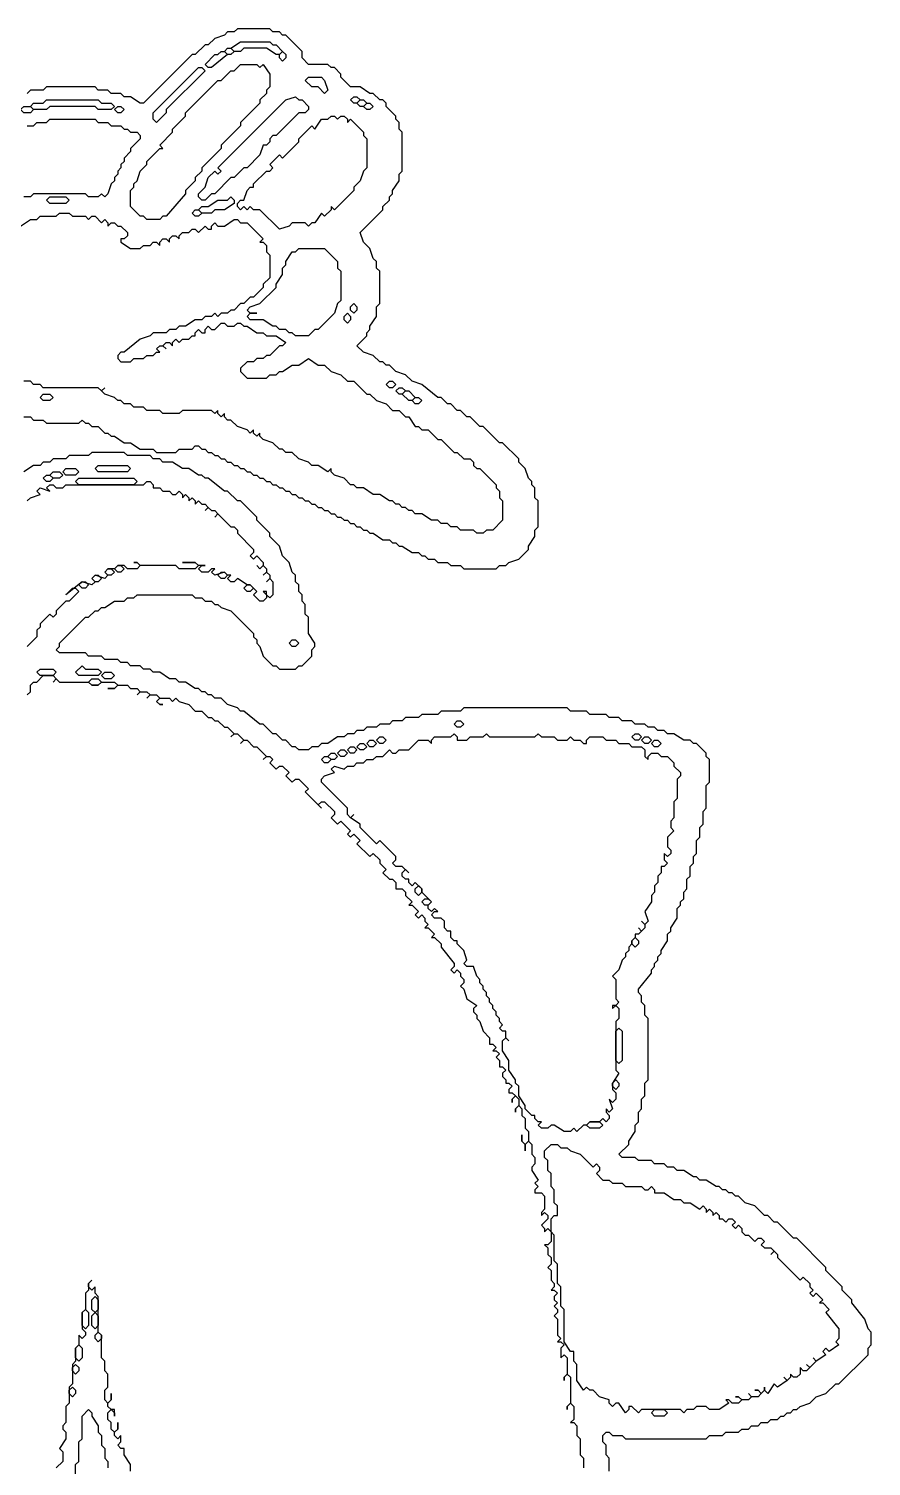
# Model space of a CAD drawing. Header units: millimetres. Extents: x 2 to 58.7, y 4.2 to 84.
# Drawn here: x 37 to 52.78, y 55.55 to 82.48 of the extents above; entities that cross this region are included whole.
import ezdxf

# ---------------------------------------------------------------- set-up
doc = ezdxf.new("R2010")
doc.units = ezdxf.units.MM
doc.layers.add('RAISED_METAL', color=7, linetype='Continuous')

msp = doc.modelspace()

# ---------------------------------------------------------------- linework, layer by layer
at = {"layer": 'RAISED_METAL'}
for points in [[(36.905, 75.212), (37.026, 75.212), (37.087, 75.152), (37.268, 75.152), (37.329, 75.091), (37.935, 75.091), (37.996, 75.152), (38.056, 75.091), (38.117, 75.091), (38.177, 75.03), (38.299, 75.03), (38.42, 74.909), (38.48, 74.909), (38.541, 74.848), (38.601, 74.848), (38.783, 74.727), (38.904, 74.727), (39.086, 74.606), (39.329, 74.606), (39.389, 74.545), (39.753, 74.545), (39.813, 74.606), (40.056, 74.606), (40.116, 74.667), (40.177, 74.667), (40.238, 74.606), (40.298, 74.606), (40.359, 74.545), (40.419, 74.545), (40.48, 74.485), (40.541, 74.485), (40.601, 74.424), (40.662, 74.424), (40.722, 74.364), (40.783, 74.364), (40.844, 74.303), (40.904, 74.303), (40.965, 74.242), (41.025, 74.242), (41.086, 74.182), (41.147, 74.182), (41.207, 74.121), (41.268, 74.121), (41.328, 74.061), (41.389, 74.061), (41.45, 74), (41.51, 74), (41.571, 73.939), (41.631, 73.939), (41.692, 73.879), (41.753, 73.879), (41.813, 73.818), (41.874, 73.818), (41.934, 73.758), (41.995, 73.758), (42.056, 73.697), (42.116, 73.697), (42.177, 73.636), (42.237, 73.636), (42.298, 73.576), (42.359, 73.576), (42.419, 73.515), (42.48, 73.515), (42.54, 73.455), (42.601, 73.455), (42.662, 73.394), (42.722, 73.394), (42.783, 73.333), (42.843, 73.333), (42.904, 73.273), (42.965, 73.273), (43.025, 73.212), (43.086, 73.212), (43.146, 73.152), (43.207, 73.152), (43.268, 73.091), (43.328, 73.091), (43.389, 73.03), (43.449, 73.03), (43.631, 72.909), (43.752, 72.909), (43.813, 72.848), (43.874, 72.848), (43.934, 72.788), (43.995, 72.788), (44.177, 72.667), (44.298, 72.667), (44.358, 72.606), (44.419, 72.606), (44.48, 72.545), (44.601, 72.545), (44.661, 72.485), (44.843, 72.485), (44.904, 72.424), (45.086, 72.424), (45.146, 72.364), (45.752, 72.364), (45.813, 72.424), (45.934, 72.424), (45.994, 72.485), (46.176, 72.545), (46.358, 72.727), (46.358, 72.788), (46.479, 72.97), (46.479, 73.091), (46.54, 73.152), (46.54, 73.636), (46.479, 73.697), (46.479, 73.879), (46.419, 73.939), (46.419, 74), (46.358, 74.061), (46.297, 74.242), (46.176, 74.364), (46.176, 74.424), (45.873, 74.727), (45.813, 74.727), (45.51, 75.03), (45.449, 75.03), (45.267, 75.212), (45.207, 75.212), (45.086, 75.333), (45.025, 75.333), (44.904, 75.455), (44.843, 75.455), (44.722, 75.576), (44.661, 75.576), (44.358, 75.818), (44.177, 75.879), (44.055, 76), (43.874, 76.061), (43.752, 76.182), (43.692, 76.182), (43.631, 76.242), (43.571, 76.242), (43.449, 76.364), (43.268, 76.424), (43.146, 76.545), (43.328, 76.727), (43.328, 76.788), (43.389, 76.848), (43.389, 76.909), (43.51, 77.091), (43.51, 77.273), (43.571, 77.333), (43.571, 77.939), (43.51, 78), (43.51, 78.121), (43.449, 78.182), (43.389, 78.364), (43.268, 78.485), (43.207, 78.667), (43.631, 79.091), (43.631, 79.152), (43.752, 79.273), (43.752, 79.333), (43.813, 79.394), (43.813, 79.455), (43.934, 79.636), (43.934, 79.758), (43.995, 79.818), (43.995, 80.545), (43.934, 80.606), (43.934, 80.727), (43.874, 80.788), (43.874, 80.848), (43.692, 81.03), (43.692, 81.091), (43.631, 81.152), (43.571, 81.152), (43.449, 81.273), (43.389, 81.273), (43.207, 81.394), (43.025, 81.394), (42.843, 81.576), (42.843, 81.636), (42.722, 81.758), (42.662, 81.758), (42.601, 81.818), (42.237, 81.818), (42.116, 81.939), (42.116, 82.061), (41.813, 82.364), (41.753, 82.364), (41.692, 82.424), (41.571, 82.424), (41.51, 82.485), (40.904, 82.485), (40.844, 82.424), (40.722, 82.424), (40.662, 82.364), (40.48, 82.303), (40.359, 82.182), (40.298, 82.182), (40.116, 82), (40.056, 82), (39.147, 81.091), (39.086, 81.091), (38.904, 81.212), (38.783, 81.212), (38.723, 81.273), (38.541, 81.273), (38.48, 81.333), (38.299, 81.333), (38.238, 81.394), (37.329, 81.394), (37.268, 81.333), (37.026, 81.333), (36.965, 81.273)], [(36.965, 80.667), (37.087, 80.667), (37.147, 80.727), (37.329, 80.727), (37.39, 80.788), (38.238, 80.788), (38.299, 80.727), (38.48, 80.727), (38.541, 80.667), (38.723, 80.667), (38.783, 80.606), (38.844, 80.606), (38.904, 80.545), (39.026, 80.545), (39.086, 80.485), (39.086, 80.424), (38.904, 80.242), (38.904, 80.182), (38.783, 80.061), (38.783, 80), (38.723, 79.939), (38.723, 79.879), (38.662, 79.818), (38.662, 79.758), (38.601, 79.697), (38.601, 79.636), (38.541, 79.576), (38.48, 79.394), (38.42, 79.333), (38.359, 79.394), (38.299, 79.333), (38.117, 79.333), (38.056, 79.394), (37.087, 79.394), (37.026, 79.333), (36.905, 79.333)], [(36.844, 78.788), (37.026, 78.909), (37.147, 78.909), (37.208, 78.97), (37.511, 78.97), (37.571, 79.03), (37.753, 79.03), (37.814, 78.97), (38.056, 78.97), (38.117, 78.909), (38.177, 78.97), (38.238, 78.97), (38.359, 78.848), (38.42, 78.909), (38.48, 78.848), (38.48, 78.788), (38.541, 78.848), (38.601, 78.848), (38.662, 78.788), (38.723, 78.788), (38.844, 78.667), (38.844, 78.606), (38.783, 78.545), (38.723, 78.545), (38.723, 78.485), (38.904, 78.364), (39.086, 78.364), (39.147, 78.424), (39.268, 78.424), (39.329, 78.485), (39.389, 78.485), (39.45, 78.424), (39.45, 78.485), (39.51, 78.545), (39.571, 78.545), (39.632, 78.485), (39.632, 78.545), (39.692, 78.606), (39.753, 78.606), (39.813, 78.545), (39.813, 78.606), (39.874, 78.667), (39.995, 78.667), (40.056, 78.727), (40.116, 78.727), (40.177, 78.667), (40.298, 78.788), (40.359, 78.727), (40.419, 78.727), (40.419, 78.788), (40.48, 78.848), (40.541, 78.788), (40.662, 78.788), (40.844, 78.909), (40.904, 78.909), (40.965, 78.848), (41.086, 78.848), (41.389, 78.545), (41.328, 78.485), (41.389, 78.485), (41.45, 78.424), (41.45, 78.303), (41.51, 78.242), (41.51, 77.818), (41.389, 77.697), (41.389, 77.636), (41.207, 77.455), (41.147, 77.455), (41.025, 77.333), (40.965, 77.333), (40.844, 77.212), (40.783, 77.212), (40.722, 77.152), (40.601, 77.152), (40.541, 77.091), (40.48, 77.152), (40.419, 77.091), (40.298, 77.091), (40.238, 77.03), (40.116, 77.03), (39.935, 76.909), (39.813, 76.909), (39.753, 76.848), (39.632, 76.848), (39.571, 76.788), (39.329, 76.788), (39.268, 76.727), (39.086, 76.667), (38.783, 76.424), (38.723, 76.424), (38.662, 76.364), (38.662, 76.303), (38.723, 76.242), (38.904, 76.242), (38.965, 76.303), (39.147, 76.303), (39.207, 76.364), (39.329, 76.364), (39.389, 76.424), (39.45, 76.424), (39.389, 76.485), (39.45, 76.545), (39.51, 76.545), (39.571, 76.485), (39.51, 76.545), (39.571, 76.606), (39.632, 76.606), (39.692, 76.545), (39.692, 76.606), (39.753, 76.667), (39.813, 76.606), (39.874, 76.667), (39.995, 76.667), (40.056, 76.727), (40.116, 76.727), (40.116, 76.788), (40.177, 76.848), (40.238, 76.788), (40.298, 76.788), (40.298, 76.848), (40.359, 76.909), (40.419, 76.848), (40.48, 76.848), (40.601, 76.97), (40.662, 76.97), (40.722, 76.909), (40.844, 76.909), (40.904, 76.97), (40.965, 76.97), (41.025, 76.909), (41.086, 76.909), (41.268, 76.788), (41.389, 76.788), (41.45, 76.727), (41.631, 76.727), (41.813, 76.606), (41.753, 76.545), (41.692, 76.545), (41.51, 76.364), (41.45, 76.364), (41.389, 76.303), (41.268, 76.303), (41.207, 76.242), (41.086, 76.242), (40.965, 76.121), (40.965, 76.061), (41.086, 75.939), (41.45, 75.939), (41.51, 76), (41.631, 76), (41.692, 76.061), (41.753, 76.061), (41.934, 76.182), (42.056, 76.182), (42.237, 76.303), (42.419, 76.182), (42.54, 76.182), (42.662, 76.061), (42.843, 76), (42.965, 75.879), (43.086, 75.879), (43.328, 75.636), (43.389, 75.636), (43.51, 75.515), (43.692, 75.455), (43.813, 75.333), (43.934, 75.333), (44.055, 75.212), (44.116, 75.212), (44.237, 75.03), (44.298, 75.03), (44.358, 74.97), (44.48, 74.97), (44.661, 74.788), (44.722, 74.788), (44.964, 74.545), (45.025, 74.545), (45.146, 74.424), (45.267, 74.424), (45.328, 74.364), (45.328, 74.303), (45.389, 74.242), (45.449, 74.242), (45.752, 73.939), (45.752, 73.879), (45.813, 73.818), (45.813, 73.697), (45.873, 73.636), (45.873, 73.273), (45.691, 73.091), (45.57, 73.091), (45.51, 73.03), (45.389, 73.03), (45.328, 73.091), (45.086, 73.091), (45.025, 73.152), (44.904, 73.152), (44.843, 73.212), (44.722, 73.212), (44.661, 73.273), (44.54, 73.273), (44.358, 73.394), (44.237, 73.394), (44.177, 73.455), (44.116, 73.455), (44.055, 73.515), (43.995, 73.515), (43.934, 73.576), (43.874, 73.576), (43.813, 73.636), (43.752, 73.636), (43.571, 73.758), (43.449, 73.758), (43.268, 73.879), (43.146, 73.879), (43.086, 73.939), (43.025, 73.939), (42.904, 74.061), (42.722, 74.121), (42.662, 74.182), (42.662, 74.242), (42.601, 74.182), (42.419, 74.303), (42.298, 74.303), (42.237, 74.364), (42.056, 74.424), (41.934, 74.545), (41.813, 74.545), (41.753, 74.606), (41.692, 74.606), (41.571, 74.727), (41.389, 74.788), (41.328, 74.848), (41.328, 74.909), (41.268, 74.848), (41.207, 74.909), (41.207, 74.97), (41.147, 74.909), (41.086, 74.97), (40.904, 75.03), (40.783, 75.152), (40.722, 75.152), (40.662, 75.212), (40.662, 75.273), (40.601, 75.212), (40.541, 75.273), (40.541, 75.333), (40.48, 75.273), (40.419, 75.333), (39.874, 75.333), (39.813, 75.273), (39.51, 75.273), (39.45, 75.333), (39.207, 75.333), (39.147, 75.394), (38.965, 75.394), (38.904, 75.455), (38.783, 75.455), (38.723, 75.515), (38.662, 75.515), (38.601, 75.576), (38.42, 75.636), (38.359, 75.697), (38.42, 75.758), (38.359, 75.697), (38.299, 75.758), (37.268, 75.758), (37.208, 75.818), (37.087, 75.818), (37.026, 75.879), (36.905, 75.879)], [(47.873, 55.455), (47.873, 55.697), (47.812, 55.758), (47.812, 55.939), (47.752, 56), (47.752, 56.121), (47.812, 56.182), (47.873, 56.182), (47.934, 56.121), (48.115, 56.121), (48.176, 56.061), (49.691, 56.061), (49.752, 56.121), (49.994, 56.121), (50.055, 56.182), (50.297, 56.182), (50.358, 56.242), (50.479, 56.242), (50.539, 56.303), (50.661, 56.303), (50.721, 56.364), (50.842, 56.364), (50.903, 56.424), (51.024, 56.424), (51.085, 56.485), (51.145, 56.485), (51.206, 56.545), (51.267, 56.545), (51.327, 56.606), (51.388, 56.606), (51.448, 56.667), (51.63, 56.727), (51.751, 56.848), (51.933, 56.909), (52.115, 57.091), (52.176, 57.091), (52.721, 57.636), (52.721, 57.758), (52.781, 57.818), (52.781, 58.061), (52.721, 58.121), (52.66, 58.303), (52.418, 58.606), (52.418, 58.667), (52.236, 58.848), (52.236, 58.909), (51.933, 59.212), (51.933, 59.273), (51.388, 59.818), (51.327, 59.818), (51.024, 60.121), (50.964, 60.121), (50.842, 60.242), (50.782, 60.242), (50.6, 60.424), (50.418, 60.485), (50.297, 60.606), (50.236, 60.606), (50.176, 60.667), (50.115, 60.667), (50.055, 60.727), (49.994, 60.727), (49.933, 60.788), (49.873, 60.788), (49.691, 60.909), (49.57, 60.909), (49.509, 60.97), (49.449, 60.97), (49.267, 61.091), (49.146, 61.091), (49.085, 61.152), (48.964, 61.152), (48.903, 61.212), (48.721, 61.212), (48.661, 61.273), (48.418, 61.273), (48.358, 61.333), (48.115, 61.333), (48.055, 61.394), (48.237, 61.576), (48.237, 61.636), (48.358, 61.818), (48.358, 61.939), (48.418, 62), (48.418, 62.182), (48.479, 62.242), (48.479, 62.424), (48.54, 62.485), (48.54, 62.727), (48.6, 62.788), (48.6, 63.939), (48.54, 64), (48.54, 64.182), (48.479, 64.242), (48.479, 64.364), (48.418, 64.424), (48.418, 64.485), (48.661, 64.788), (48.661, 64.848), (48.721, 64.909), (48.721, 64.97), (48.782, 65.03), (48.782, 65.091), (48.843, 65.152), (48.843, 65.212), (48.964, 65.394), (48.964, 65.515), (49.024, 65.576), (49.024, 65.636), (49.146, 65.818), (49.146, 66), (49.206, 66.061), (49.206, 66.121), (49.267, 66.182), (49.267, 66.303), (49.327, 66.364), (49.327, 66.545), (49.388, 66.606), (49.388, 66.788), (49.449, 66.848), (49.449, 66.97), (49.509, 67.03), (49.509, 67.273), (49.57, 67.333), (49.57, 67.515), (49.63, 67.576), (49.63, 67.818), (49.691, 67.879), (49.691, 68.303), (49.752, 68.364), (49.752, 68.788), (49.691, 68.848), (49.691, 68.909), (49.509, 69.091), (49.449, 69.091), (49.388, 69.152), (49.267, 69.152), (49.085, 69.273), (48.964, 69.273), (48.903, 69.333), (48.782, 69.333), (48.721, 69.394), (48.6, 69.394), (48.54, 69.455), (48.358, 69.455), (48.297, 69.515), (48.115, 69.515), (48.055, 69.576), (47.873, 69.576), (47.812, 69.636), (47.509, 69.636), (47.449, 69.697), (47.146, 69.697), (47.085, 69.758), (45.146, 69.758), (45.086, 69.697), (44.722, 69.697), (44.661, 69.636), (44.358, 69.636), (44.298, 69.576), (44.055, 69.576), (43.995, 69.515), (43.813, 69.515), (43.752, 69.455), (43.571, 69.455), (43.51, 69.394), (43.328, 69.394), (43.268, 69.333), (43.146, 69.333), (43.086, 69.273), (42.965, 69.273), (42.904, 69.212), (42.783, 69.212), (42.601, 69.091), (42.48, 69.091), (42.419, 69.03), (42.298, 69.03), (42.237, 68.97), (42.056, 68.97), (41.995, 69.03), (41.934, 69.03), (41.813, 69.152), (41.753, 69.152), (41.631, 69.273), (41.571, 69.273), (41.389, 69.455), (41.328, 69.455), (41.025, 69.697), (40.965, 69.697), (40.904, 69.758), (40.722, 69.818), (40.601, 69.939), (40.48, 69.939), (40.419, 70), (40.359, 70), (40.298, 70.061), (40.238, 70.061), (40.177, 70.121), (40.116, 70.121), (39.935, 70.242), (39.813, 70.242), (39.753, 70.303), (39.632, 70.303), (39.45, 70.424), (39.329, 70.424), (39.268, 70.485), (39.147, 70.485), (39.086, 70.545), (38.904, 70.545), (38.844, 70.606), (38.723, 70.606), (38.662, 70.667), (38.42, 70.667), (38.359, 70.727), (38.117, 70.727), (38.056, 70.788), (37.571, 70.788), (37.511, 70.848), (37.571, 70.909), (37.571, 70.97), (38.056, 71.455), (38.117, 71.455), (38.238, 71.576), (38.299, 71.576), (38.359, 71.636), (38.42, 71.636), (38.601, 71.758), (38.783, 71.758), (38.844, 71.818), (38.965, 71.818), (39.026, 71.879), (40.056, 71.879), (40.116, 71.818), (40.238, 71.818), (40.298, 71.758), (40.419, 71.758), (40.48, 71.697), (40.541, 71.697), (40.601, 71.636), (40.783, 71.576), (41.207, 71.152), (41.207, 71.091), (41.268, 71.03), (41.268, 70.97), (41.328, 70.909), (41.389, 70.727), (41.571, 70.545), (41.631, 70.545), (41.692, 70.485), (41.995, 70.485), (42.056, 70.545), (42.116, 70.545), (42.298, 70.727), (42.298, 70.848), (42.359, 70.909), (42.359, 70.97), (42.237, 71.152), (42.237, 71.455), (42.177, 71.515), (42.177, 71.697), (42.116, 71.758), (42.116, 71.879), (42.056, 71.939), (42.056, 72.061), (41.995, 72.121), (41.995, 72.242), (41.934, 72.303), (41.874, 72.485), (41.753, 72.606), (41.692, 72.788), (41.51, 72.97), (41.51, 73.03), (41.268, 73.273), (41.268, 73.333), (40.965, 73.636), (40.904, 73.636), (40.722, 73.818), (40.662, 73.818), (40.359, 74.061), (40.298, 74.061), (40.238, 74.121), (40.177, 74.121), (39.995, 74.242), (39.874, 74.242), (39.692, 74.364), (39.51, 74.364), (39.45, 74.424), (39.329, 74.424), (39.268, 74.485), (38.844, 74.485), (38.783, 74.545), (38.177, 74.545), (38.117, 74.485), (37.753, 74.485), (37.693, 74.424), (37.45, 74.424), (37.39, 74.364), (37.268, 74.364), (37.208, 74.303), (37.087, 74.303), (36.905, 74.182)], [(36.965, 73.636), (37.026, 73.697), (37.208, 73.758), (37.147, 73.818), (37.208, 73.879), (37.39, 73.818), (37.329, 73.879), (37.39, 73.939), (37.45, 73.939), (37.511, 73.879), (37.632, 73.879), (37.693, 73.939), (39.147, 73.939), (39.207, 74), (39.268, 74), (39.329, 73.939), (39.329, 73.879), (39.45, 73.879), (39.51, 73.818), (39.632, 73.818), (39.692, 73.758), (39.753, 73.758), (39.813, 73.818), (39.874, 73.758), (39.874, 73.697), (39.935, 73.758), (39.995, 73.697), (39.995, 73.636), (40.056, 73.697), (40.116, 73.636), (40.116, 73.576), (40.177, 73.636), (40.238, 73.576), (40.298, 73.576), (40.359, 73.515), (40.298, 73.455), (40.359, 73.515), (40.419, 73.455), (40.48, 73.455), (40.541, 73.394), (40.48, 73.333), (40.541, 73.394), (40.783, 73.152), (40.844, 73.152), (40.904, 73.091), (40.904, 73.03), (41.207, 72.727), (41.207, 72.667), (41.147, 72.606), (41.207, 72.545), (41.268, 72.606), (41.389, 72.485), (41.389, 72.424), (41.328, 72.364), (41.268, 72.424), (41.328, 72.364), (41.389, 72.424), (41.45, 72.364), (41.45, 72.303), (41.389, 72.242), (41.45, 72.303), (41.51, 72.242), (41.51, 72.182), (41.45, 72.121), (41.51, 72.182), (41.571, 72.121), (41.571, 71.879), (41.51, 71.818), (41.45, 71.879), (41.45, 71.939), (41.389, 71.939), (41.45, 71.879), (41.45, 71.818), (41.389, 71.758), (41.328, 71.758), (41.207, 71.879), (41.268, 71.939), (41.147, 72.061), (41.086, 72.061), (40.904, 72.182), (40.844, 72.121), (40.783, 72.121), (40.722, 72.182), (40.783, 72.242), (40.722, 72.242), (40.662, 72.303), (40.48, 72.242), (40.419, 72.303), (40.48, 72.364), (40.419, 72.364), (40.359, 72.303), (40.238, 72.303), (40.177, 72.364), (40.238, 72.424), (40.298, 72.424), (40.177, 72.424), (40.116, 72.485), (39.874, 72.485), (40.116, 72.485), (40.177, 72.424), (40.116, 72.364), (39.813, 72.364), (39.753, 72.424), (39.086, 72.424), (39.026, 72.485), (38.965, 72.485), (39.026, 72.485), (39.086, 72.424), (39.026, 72.364), (38.844, 72.364), (38.783, 72.424), (38.662, 72.424), (38.601, 72.364), (38.48, 72.364), (38.42, 72.303), (38.48, 72.242), (38.42, 72.182), (38.238, 72.242), (38.177, 72.182), (38.238, 72.121), (38.177, 72.061), (37.996, 72.121), (37.693, 71.879), (37.814, 72), (37.874, 72), (37.935, 71.939), (37.753, 71.758), (37.693, 71.758), (37.511, 71.576), (37.511, 71.515), (37.45, 71.455), (37.39, 71.515), (37.208, 71.333), (37.208, 71.273), (37.147, 71.212), (37.147, 71.091), (36.965, 70.909)], [(36.965, 70), (37.026, 70.061), (37.026, 70.182), (37.087, 70.242), (37.147, 70.242), (37.268, 70.364), (37.45, 70.364), (37.511, 70.303), (37.45, 70.242), (37.511, 70.303), (37.571, 70.242), (38.117, 70.242), (38.177, 70.182), (38.299, 70.182), (38.359, 70.242), (38.601, 70.242), (38.662, 70.182), (38.601, 70.121), (38.48, 70.121), (38.601, 70.121), (38.662, 70.182), (38.844, 70.182), (38.904, 70.121), (39.026, 70.121), (39.086, 70.061), (39.026, 70), (39.086, 70.061), (39.207, 70.061), (39.268, 70), (39.207, 69.939), (39.268, 70), (39.389, 70), (39.45, 69.939), (39.389, 69.879), (39.45, 69.818), (39.51, 69.818), (39.45, 69.818), (39.389, 69.879), (39.45, 69.939), (39.632, 69.939), (39.692, 69.879), (39.753, 69.939), (39.813, 69.879), (39.995, 69.818), (40.116, 69.697), (40.238, 69.697), (40.359, 69.576), (40.419, 69.576), (40.48, 69.515), (40.541, 69.515), (40.662, 69.394), (40.722, 69.394), (40.844, 69.273), (40.783, 69.212), (40.844, 69.273), (40.904, 69.273), (41.025, 69.152), (40.965, 69.091), (41.025, 69.152), (41.086, 69.152), (41.207, 69.03), (41.268, 69.03), (41.45, 68.848), (41.389, 68.788), (41.45, 68.848), (41.51, 68.848), (41.571, 68.788), (41.51, 68.727), (41.631, 68.606), (41.692, 68.667), (41.753, 68.667), (41.874, 68.545), (41.813, 68.485), (41.934, 68.364), (41.995, 68.424), (42.056, 68.424), (42.237, 68.242), (42.177, 68.182), (42.48, 67.879), (42.419, 67.939), (42.48, 68), (42.54, 68), (42.722, 67.818), (42.722, 67.758), (42.662, 67.697), (42.783, 67.576), (42.843, 67.636), (43.025, 67.455), (42.965, 67.394), (43.025, 67.333), (43.086, 67.394), (43.207, 67.273), (43.146, 67.212), (43.389, 66.97), (43.449, 67.03), (43.571, 66.909), (43.571, 66.848), (43.692, 66.727), (43.631, 66.667), (43.752, 66.545), (43.813, 66.545), (43.874, 66.485), (43.874, 66.364), (43.995, 66.364), (44.055, 66.303), (44.055, 66.242), (44.177, 66.121), (44.116, 66.061), (44.177, 66.061), (44.298, 65.939), (44.237, 65.879), (44.298, 65.818), (44.358, 65.879), (44.419, 65.818), (44.419, 65.758), (44.48, 65.697), (44.419, 65.636), (44.48, 65.636), (44.601, 65.515), (44.54, 65.455), (44.601, 65.455), (44.722, 65.333), (44.722, 65.273), (44.964, 64.97), (44.964, 64.909), (44.904, 64.848), (44.964, 64.788), (45.025, 64.848), (45.086, 64.788), (45.086, 64.727), (45.146, 64.667), (45.146, 64.606), (45.086, 64.545), (45.146, 64.485), (45.207, 64.303), (45.389, 64.182), (45.328, 64.121), (45.328, 64.061), (45.389, 64), (45.389, 63.939), (45.449, 63.879), (45.51, 63.697), (45.631, 63.576), (45.631, 63.455), (45.691, 63.455), (45.752, 63.394), (45.691, 63.333), (45.752, 63.333), (45.813, 63.273), (45.752, 63.212), (45.813, 63.152), (45.813, 63.03), (45.873, 63.03), (45.934, 62.97), (45.873, 62.909), (45.873, 62.848), (45.934, 62.788), (45.934, 62.727), (45.994, 62.727), (46.055, 62.667), (45.994, 62.606), (45.994, 62.545), (46.055, 62.545), (46.116, 62.485), (46.055, 62.424), (46.055, 62.364), (46.055, 62.424), (46.116, 62.485), (46.176, 62.424), (46.176, 62.303), (46.116, 62.242), (46.116, 62.182), (46.116, 62.242), (46.176, 62.303), (46.237, 62.242), (46.237, 62.121), (46.297, 62.061), (46.297, 61.879), (46.358, 61.818), (46.358, 61.636), (46.297, 61.576), (46.237, 61.636), (46.237, 61.758), (46.237, 61.636), (46.297, 61.576), (46.297, 61.455), (46.297, 61.576), (46.358, 61.636), (46.419, 61.576), (46.419, 61.394), (46.479, 61.333), (46.479, 61.212), (46.419, 61.152), (46.419, 61.091), (46.54, 60.909), (46.479, 60.848), (46.54, 60.788), (46.479, 60.727), (46.479, 60.667), (46.6, 60.667), (46.661, 60.606), (46.661, 60.364), (46.6, 60.303), (46.6, 60.242), (46.661, 60.303), (46.722, 60.242), (46.722, 60.182), (46.6, 60.061), (46.661, 60), (46.661, 59.939), (46.722, 60), (46.782, 59.939), (46.782, 59.758), (46.722, 59.697), (46.661, 59.697), (46.722, 59.636), (46.722, 59.515), (46.782, 59.455), (46.782, 59.333), (46.722, 59.273), (46.782, 59.212), (46.782, 59.03), (46.843, 58.97), (46.843, 58.909), (46.782, 58.848), (46.843, 58.848), (46.903, 58.788), (46.843, 58.727), (46.843, 58.667), (46.903, 58.606), (46.843, 58.545), (46.903, 58.485), (46.903, 58.424), (46.843, 58.364), (46.903, 58.303), (46.903, 58), (46.964, 57.939), (46.903, 57.879), (46.964, 57.879), (47.025, 57.818), (46.964, 57.758), (46.964, 57.576), (47.025, 57.636), (47.085, 57.576), (47.085, 57.273), (47.025, 57.212), (47.025, 57.152), (47.025, 57.212), (47.085, 57.273), (47.146, 57.212), (47.146, 56.727), (47.085, 56.667), (47.085, 56.606), (47.085, 56.667), (47.146, 56.727), (47.206, 56.667), (47.206, 56.424), (47.146, 56.364), (47.206, 56.364), (47.267, 56.303), (47.267, 56.121), (47.328, 56.061), (47.328, 55.758), (47.388, 55.697), (47.388, 55.515)], [(38.904, 55.455), (38.904, 55.576), (38.783, 55.758), (38.783, 55.879), (38.723, 55.879), (38.662, 55.939), (38.723, 56), (38.723, 56.121), (38.662, 56.061), (38.601, 56.121), (38.601, 56.182), (38.662, 56.242), (38.662, 56.364), (38.662, 56.242), (38.601, 56.182), (38.541, 56.242), (38.541, 56.364), (38.48, 56.424), (38.48, 56.545), (38.541, 56.606), (38.601, 56.545), (38.601, 56.485), (38.601, 56.606), (38.541, 56.606), (38.48, 56.667), (38.48, 56.727), (38.541, 56.788), (38.541, 56.909), (38.541, 56.788), (38.48, 56.727), (38.42, 56.788), (38.42, 56.97), (38.48, 57.03), (38.48, 57.273), (38.42, 57.333), (38.42, 57.515), (38.359, 57.576), (38.359, 58), (38.299, 58.061), (38.299, 58.727), (38.238, 58.788), (38.238, 58.909), (38.177, 58.848), (38.117, 58.909), (38.117, 58.97), (38.177, 59.03), (38.117, 58.97), (38.117, 58.848), (38.056, 58.788), (38.056, 58.485), (37.996, 58.424), (37.996, 58.121), (38.056, 58.061), (38.056, 58), (37.996, 57.939), (37.935, 58), (37.935, 57.818), (37.874, 57.758), (37.874, 57.515), (37.814, 57.455), (37.814, 57.091), (37.753, 57.03), (37.753, 56.727), (37.693, 56.667), (37.693, 56.364), (37.632, 56.303), (37.632, 56.242), (37.693, 56.182), (37.693, 56.061), (37.571, 55.879), (37.632, 55.818), (37.632, 55.636), (37.511, 55.515)], [(37.874, 55.273), (37.874, 55.576), (37.935, 55.636), (37.935, 56), (37.996, 56.061), (37.996, 56.485), (38.117, 56.606), (38.177, 56.545), (38.177, 56.485), (38.299, 56.303), (38.299, 56.182), (38.359, 56.121), (38.359, 55.939), (38.42, 55.879), (38.42, 55.697), (38.48, 55.636), (38.48, 55.515)]]:
    msp.add_lwpolyline(points, dxfattribs=at)
for points in [[(40.783, 82.121), (40.965, 82.242), (41.51, 82.242), (41.571, 82.182), (41.631, 82.182), (41.753, 82.061), (41.692, 82), (41.631, 82), (41.45, 82.121), (41.025, 82.121), (40.965, 82.061), (40.844, 82.061)], [(40.722, 82), (40.419, 81.758), (40.359, 81.758), (40.298, 81.818), (40.48, 82), (40.541, 82), (40.601, 82.061), (40.662, 82.061)], [(40.662, 82.061), (40.722, 82.121), (40.783, 82.121), (40.844, 82.061), (40.783, 82), (40.722, 82)], [(41.692, 82), (41.753, 82.061), (41.813, 82), (41.813, 81.939), (41.753, 81.879), (41.692, 81.939)], [(41.389, 81.818), (41.51, 81.636), (41.51, 81.394), (41.45, 81.333), (41.45, 81.273), (41.328, 81.152), (41.328, 81.091), (40.965, 80.727), (40.965, 80.667), (40.601, 80.303), (40.601, 80.242), (40.238, 79.879), (40.238, 79.818), (40.116, 79.697), (40.116, 79.636), (39.935, 79.455), (39.935, 79.394), (39.571, 78.97), (39.51, 78.97), (39.45, 78.909), (39.207, 78.909), (39.147, 78.97), (39.086, 78.97), (38.904, 79.152), (38.904, 79.455), (38.965, 79.515), (38.965, 79.576), (39.026, 79.636), (39.086, 79.818), (39.207, 79.939), (39.207, 80), (39.45, 80.242), (39.51, 80.242), (39.45, 80.303), (39.692, 80.545), (39.692, 80.606), (39.935, 80.848), (39.935, 80.909), (40.541, 81.515), (40.601, 81.515), (40.783, 81.697), (40.844, 81.697), (40.965, 81.818), (41.268, 81.818), (41.328, 81.758)], [(40.238, 81.758), (40.298, 81.697), (39.571, 80.97), (39.571, 80.909), (39.389, 80.727), (39.329, 80.788), (39.329, 80.909), (40.177, 81.758)], [(42.177, 81.515), (42.237, 81.576), (42.48, 81.576), (42.54, 81.515), (42.601, 81.333), (42.54, 81.273), (42.419, 81.394), (42.298, 81.394)], [(37.026, 81.03), (37.087, 81.091), (37.268, 81.091), (37.329, 81.152), (38.299, 81.152), (38.359, 81.091), (38.541, 81.091), (38.601, 81.03), (38.541, 80.97), (38.299, 80.97), (38.238, 81.03), (37.39, 81.03), (37.329, 80.97), (37.087, 80.97)], [(42.237, 81.03), (42.237, 80.97), (42.177, 80.909), (42.056, 80.909), (41.631, 80.485), (41.571, 80.485), (41.51, 80.424), (41.51, 80.364), (41.45, 80.303), (41.389, 80.303), (41.328, 80.121), (41.086, 79.879), (41.025, 79.879), (40.844, 79.697), (40.783, 79.697), (40.48, 79.394), (40.419, 79.394), (40.298, 79.273), (40.238, 79.273), (40.177, 79.333), (40.177, 79.394), (40.298, 79.515), (40.359, 79.697), (40.48, 79.818), (40.541, 79.758), (40.601, 79.818), (40.541, 79.879), (41.813, 81.152), (41.995, 81.212), (42.056, 81.152), (42.116, 81.152)], [(43.025, 81.152), (43.086, 81.212), (43.146, 81.212), (43.207, 81.152), (43.146, 81.091), (43.086, 81.091)], [(43.146, 81.091), (43.207, 81.152), (43.268, 81.152), (43.328, 81.091), (43.268, 81.03), (43.207, 81.03)], [(43.268, 81.03), (43.328, 81.091), (43.389, 81.091), (43.449, 81.03), (43.389, 80.97), (43.328, 80.97)], [(36.844, 80.97), (36.905, 81.03), (37.026, 81.03), (37.087, 80.97), (37.026, 80.909), (36.905, 80.909)], [(38.601, 80.97), (38.662, 81.03), (38.723, 81.03), (38.783, 80.97), (38.723, 80.909), (38.662, 80.909)], [(43.268, 80.545), (43.268, 80.485), (43.328, 80.424), (43.328, 79.879), (43.268, 79.818), (43.207, 79.636), (43.086, 79.515), (43.086, 79.455), (42.722, 79.091), (42.662, 79.152), (42.662, 79.091), (42.54, 78.97), (42.48, 79.03), (42.359, 78.848), (42.298, 78.848), (42.237, 78.788), (42.177, 78.848), (41.934, 78.848), (41.874, 78.788), (41.692, 78.727), (41.328, 79.091), (41.207, 79.091), (41.147, 79.152), (41.086, 79.091), (41.025, 79.152), (40.965, 79.091), (40.904, 79.152), (40.904, 79.212), (40.965, 79.273), (41.025, 79.273), (41.086, 79.455), (41.147, 79.515), (41.207, 79.515), (41.207, 79.576), (41.45, 79.818), (41.51, 79.818), (41.571, 79.879), (41.51, 79.939), (41.692, 80.121), (41.753, 80.061), (42.056, 80.364), (42.056, 80.424), (42.298, 80.667), (42.359, 80.606), (42.48, 80.788), (42.601, 80.788), (42.662, 80.848), (42.722, 80.848), (42.783, 80.788), (42.843, 80.848), (42.904, 80.848), (42.965, 80.788), (42.965, 80.727), (43.025, 80.788)], [(37.329, 79.273), (37.39, 79.333), (37.693, 79.333), (37.753, 79.273), (37.693, 79.212), (37.39, 79.212)], [(40.844, 79.273), (40.844, 79.212), (40.662, 79.091), (40.48, 79.091), (40.419, 79.03), (40.238, 79.03), (40.177, 79.091), (40.238, 79.152), (40.359, 79.152), (40.541, 79.273), (40.722, 79.273), (40.783, 79.333)], [(40.056, 79.03), (40.116, 79.091), (40.177, 79.091), (40.238, 79.03), (40.177, 78.97), (40.116, 78.97)], [(42.54, 78.364), (42.783, 78.121), (42.783, 78), (42.843, 77.939), (42.843, 77.394), (42.783, 77.333), (42.722, 77.152), (42.419, 76.848), (42.359, 76.848), (42.237, 76.727), (41.995, 76.727), (41.934, 76.788), (41.874, 76.788), (41.813, 76.848), (41.692, 76.848), (41.631, 76.909), (41.571, 76.909), (41.389, 77.03), (41.147, 77.03), (41.086, 77.091), (41.147, 77.152), (41.268, 77.152), (41.147, 77.152), (41.086, 77.212), (41.147, 77.273), (41.328, 77.333), (41.631, 77.636), (41.631, 77.697), (41.753, 77.879), (41.753, 78), (41.813, 78.061), (41.813, 78.121), (41.934, 78.303), (41.995, 78.303), (42.056, 78.364)], [(43.025, 77.273), (43.086, 77.333), (43.146, 77.273), (43.146, 77.212), (43.086, 77.152), (43.025, 77.212)], [(42.904, 77.091), (42.965, 77.152), (43.025, 77.091), (43.025, 77.03), (42.965, 76.97), (42.904, 77.03)], [(43.692, 75.818), (43.752, 75.879), (43.813, 75.879), (43.874, 75.818), (43.813, 75.758), (43.752, 75.758)], [(43.874, 75.697), (43.934, 75.758), (43.995, 75.758), (44.055, 75.697), (43.995, 75.636), (43.934, 75.636)], [(37.208, 75.576), (37.268, 75.636), (37.39, 75.636), (37.45, 75.576), (37.39, 75.515), (37.268, 75.515)], [(43.995, 75.636), (44.055, 75.697), (44.116, 75.697), (44.237, 75.576), (44.177, 75.515), (44.116, 75.515)], [(44.177, 75.515), (44.237, 75.576), (44.298, 75.576), (44.358, 75.515), (44.298, 75.455), (44.237, 75.455)], [(37.268, 74.061), (37.329, 74.121), (37.39, 74.121), (37.45, 74.061), (37.39, 74), (37.329, 74)], [(37.39, 74.121), (37.45, 74.182), (37.571, 74.182), (37.632, 74.121), (37.571, 74.061), (37.45, 74.061)], [(37.632, 74.182), (37.693, 74.242), (37.874, 74.242), (37.935, 74.182), (37.874, 74.121), (37.693, 74.121)], [(38.238, 74.242), (38.299, 74.303), (38.844, 74.303), (38.904, 74.242), (38.844, 74.182), (38.299, 74.182)], [(37.874, 74), (37.935, 74.061), (38.965, 74.061), (39.026, 74), (38.965, 73.939), (37.935, 73.939)], [(38.177, 72.182), (38.238, 72.242), (38.299, 72.242), (38.359, 72.182), (38.299, 72.121), (38.238, 72.121)], [(38.42, 72.303), (38.48, 72.364), (38.541, 72.364), (38.601, 72.303), (38.541, 72.242), (38.48, 72.242)], [(38.601, 72.364), (38.662, 72.424), (38.723, 72.424), (38.783, 72.364), (38.723, 72.303), (38.662, 72.303)], [(40.541, 72.242), (40.601, 72.303), (40.662, 72.303), (40.722, 72.242), (40.662, 72.182), (40.601, 72.182)], [(37.935, 72.061), (37.996, 72.121), (38.056, 72.121), (38.117, 72.061), (38.056, 72), (37.996, 72)], [(41.025, 72), (41.086, 72.061), (41.147, 72.061), (41.207, 72), (41.147, 71.939), (41.086, 71.939)], [(41.874, 70.97), (41.934, 71.03), (41.995, 71.03), (42.056, 70.97), (41.995, 70.909), (41.934, 70.909)], [(37.147, 70.424), (37.208, 70.485), (37.45, 70.485), (37.511, 70.424), (37.45, 70.364), (37.208, 70.364)], [(37.874, 70.424), (37.996, 70.545), (38.056, 70.485), (38.299, 70.485), (38.359, 70.424), (38.299, 70.364), (37.935, 70.364)], [(38.359, 70.364), (38.42, 70.424), (38.541, 70.424), (38.601, 70.364), (38.541, 70.303), (38.42, 70.303)], [(38.117, 70.242), (38.177, 70.303), (38.299, 70.303), (38.359, 70.242), (38.299, 70.182), (38.177, 70.182)], [(44.964, 69.455), (45.025, 69.515), (45.086, 69.515), (45.146, 69.455), (45.086, 69.394), (45.025, 69.394)], [(42.722, 68.667), (42.904, 68.606), (42.965, 68.667), (43.086, 68.667), (43.146, 68.727), (43.268, 68.727), (43.328, 68.788), (43.449, 68.788), (43.51, 68.848), (43.631, 68.848), (43.752, 68.97), (43.813, 68.909), (43.874, 68.909), (43.934, 68.97), (44.116, 68.97), (44.298, 69.152), (44.48, 69.152), (44.54, 69.091), (44.54, 69.152), (44.601, 69.212), (44.904, 69.212), (44.964, 69.273), (45.025, 69.212), (45.025, 69.152), (45.207, 69.152), (45.267, 69.212), (45.51, 69.212), (45.57, 69.273), (45.631, 69.212), (46.479, 69.212), (46.54, 69.273), (46.6, 69.212), (46.843, 69.212), (46.903, 69.152), (47.085, 69.152), (47.146, 69.212), (47.206, 69.152), (47.328, 69.152), (47.388, 69.091), (47.449, 69.091), (47.449, 69.152), (47.509, 69.212), (47.752, 69.212), (47.812, 69.152), (47.994, 69.152), (48.055, 69.091), (48.237, 69.091), (48.297, 69.03), (48.479, 69.03), (48.54, 68.97), (48.54, 68.848), (48.6, 68.788), (48.6, 68.848), (48.661, 68.909), (48.782, 68.909), (48.843, 68.848), (48.964, 68.848), (49.085, 68.727), (49.085, 68.667), (49.206, 68.545), (49.206, 68.485), (49.146, 68.424), (49.146, 68.061), (49.085, 68), (49.085, 67.697), (49.024, 67.636), (49.024, 67.515), (49.085, 67.455), (48.964, 67.333), (48.964, 67.152), (49.024, 67.091), (49.024, 67.03), (48.964, 66.97), (48.903, 67.03), (48.903, 66.909), (48.964, 66.848), (48.903, 66.788), (48.843, 66.788), (48.843, 66.667), (48.782, 66.606), (48.782, 66.485), (48.721, 66.424), (48.721, 66.303), (48.661, 66.242), (48.661, 66.121), (48.54, 65.939), (48.6, 65.758), (48.54, 65.697), (48.479, 65.758), (48.54, 65.697), (48.54, 65.636), (48.479, 65.576), (48.418, 65.636), (48.479, 65.576), (48.418, 65.515), (48.358, 65.515), (48.358, 65.455), (48.297, 65.394), (48.297, 65.333), (48.237, 65.273), (48.237, 65.212), (48.176, 65.152), (48.176, 65.091), (48.115, 65.03), (48.055, 64.848), (47.934, 64.727), (47.994, 64.667), (47.994, 64.303), (48.055, 64.242), (47.994, 64.182), (47.934, 64.182), (47.934, 64.121), (47.994, 64.182), (48.055, 64.121), (48.055, 63.939), (47.994, 63.879), (47.994, 62.97), (48.055, 62.909), (47.934, 62.727), (47.934, 62.606), (47.994, 62.545), (47.994, 62.424), (47.934, 62.364), (47.873, 62.424), (47.934, 62.242), (47.873, 62.182), (47.812, 62.242), (47.812, 62.182), (47.873, 62.121), (47.873, 62.061), (47.812, 62), (47.752, 62.061), (47.691, 62), (47.509, 62), (47.449, 61.939), (47.388, 61.939), (47.267, 61.818), (47.206, 61.879), (47.146, 61.818), (47.025, 61.818), (46.843, 61.939), (46.782, 61.939), (46.722, 61.879), (46.6, 61.879), (46.54, 61.939), (46.6, 62), (46.54, 62), (46.479, 62.061), (46.479, 62.121), (46.419, 62.121), (46.297, 62.242), (46.297, 62.303), (46.176, 62.485), (46.176, 62.667), (46.116, 62.727), (46.116, 62.788), (45.994, 62.97), (45.994, 63.152), (45.873, 63.333), (45.873, 63.515), (45.934, 63.576), (45.994, 63.515), (45.934, 63.576), (45.934, 63.697), (45.873, 63.697), (45.813, 63.758), (45.873, 63.818), (45.813, 63.879), (45.813, 63.939), (45.752, 64), (45.752, 64.061), (45.691, 64.121), (45.691, 64.182), (45.631, 64.242), (45.631, 64.303), (45.57, 64.364), (45.57, 64.424), (45.51, 64.485), (45.51, 64.545), (45.449, 64.606), (45.449, 64.667), (45.389, 64.727), (45.328, 64.909), (45.207, 64.909), (45.146, 64.97), (45.207, 65.03), (45.146, 65.212), (45.025, 65.333), (45.025, 65.394), (44.964, 65.394), (44.904, 65.455), (44.904, 65.576), (44.843, 65.576), (44.783, 65.636), (44.783, 65.758), (44.722, 65.818), (44.601, 65.818), (44.54, 65.879), (44.601, 65.939), (44.661, 65.939), (44.601, 66), (44.54, 65.939), (44.48, 66), (44.48, 66.061), (44.54, 66.121), (44.358, 66.303), (44.358, 66.364), (44.237, 66.485), (44.177, 66.424), (44.116, 66.485), (44.116, 66.545), (44.055, 66.545), (43.995, 66.606), (43.995, 66.667), (44.055, 66.727), (44.116, 66.667), (43.995, 66.788), (43.874, 66.788), (43.813, 66.848), (43.874, 66.909), (43.874, 66.97), (43.571, 67.273), (43.51, 67.212), (43.207, 67.515), (43.207, 67.576), (43.025, 67.697), (43.086, 67.758), (43.025, 67.697), (42.965, 67.758), (42.965, 67.879), (42.48, 68.364), (42.48, 68.424), (42.54, 68.485), (42.722, 68.545), (42.662, 68.606)], [(48.297, 69.212), (48.358, 69.273), (48.418, 69.273), (48.479, 69.212), (48.418, 69.152), (48.358, 69.152)], [(42.783, 68.909), (42.843, 68.97), (42.904, 68.97), (42.965, 68.909), (42.904, 68.848), (42.843, 68.848)], [(42.965, 68.97), (43.025, 69.03), (43.086, 69.03), (43.146, 68.97), (43.086, 68.909), (43.025, 68.909)], [(43.146, 69.03), (43.207, 69.091), (43.268, 69.091), (43.328, 69.03), (43.268, 68.97), (43.207, 68.97)], [(43.328, 69.091), (43.389, 69.152), (43.449, 69.152), (43.51, 69.091), (43.449, 69.03), (43.389, 69.03)], [(43.51, 69.152), (43.571, 69.212), (43.631, 69.212), (43.692, 69.152), (43.631, 69.091), (43.571, 69.091)], [(48.479, 69.152), (48.54, 69.212), (48.6, 69.212), (48.661, 69.152), (48.6, 69.091), (48.54, 69.091)], [(48.661, 69.091), (48.721, 69.152), (48.782, 69.152), (48.843, 69.091), (48.782, 69.03), (48.721, 69.03)], [(42.48, 68.788), (42.54, 68.848), (42.601, 68.848), (42.662, 68.788), (42.601, 68.727), (42.54, 68.727)], [(42.601, 68.848), (42.662, 68.909), (42.722, 68.909), (42.783, 68.848), (42.722, 68.788), (42.662, 68.788)], [(44.237, 66.364), (44.298, 66.424), (44.358, 66.364), (44.358, 66.303), (44.298, 66.242), (44.237, 66.303)], [(44.358, 66.121), (44.419, 66.182), (44.48, 66.182), (44.54, 66.121), (44.48, 66.061), (44.419, 66.061)], [(48.297, 65.394), (48.358, 65.455), (48.418, 65.394), (48.418, 65.333), (48.358, 65.273), (48.297, 65.333)], [(48.055, 63.758), (48.115, 63.697), (48.115, 63.152), (48.055, 63.091), (47.994, 63.152), (47.994, 63.697)], [(47.934, 62.727), (47.994, 62.788), (48.055, 62.727), (48.055, 62.667), (47.994, 62.606), (47.934, 62.667)], [(47.449, 61.939), (47.509, 62), (47.691, 62), (47.752, 61.939), (47.691, 61.879), (47.509, 61.879)], [(46.661, 61.455), (46.782, 61.576), (46.903, 61.576), (46.964, 61.515), (47.085, 61.515), (47.146, 61.455), (47.328, 61.394), (47.57, 61.152), (47.631, 61.212), (47.691, 61.152), (47.691, 61.091), (47.631, 61.03), (47.752, 60.909), (47.873, 60.909), (47.934, 60.848), (48.115, 60.848), (48.176, 60.788), (48.479, 60.788), (48.54, 60.727), (48.6, 60.727), (48.661, 60.788), (48.721, 60.727), (48.721, 60.667), (48.903, 60.667), (49.085, 60.545), (49.206, 60.545), (49.267, 60.485), (49.388, 60.485), (49.57, 60.364), (49.63, 60.424), (49.691, 60.364), (49.691, 60.303), (49.752, 60.364), (49.812, 60.303), (49.812, 60.242), (49.873, 60.303), (49.933, 60.242), (49.933, 60.182), (49.994, 60.182), (50.055, 60.121), (50.115, 60.182), (50.176, 60.182), (50.236, 60.121), (50.176, 60.061), (50.236, 60), (50.297, 60.061), (50.358, 60), (50.358, 59.939), (50.418, 59.879), (50.479, 59.879), (50.6, 59.758), (50.661, 59.818), (50.721, 59.818), (50.782, 59.758), (50.721, 59.697), (50.782, 59.636), (50.903, 59.636), (50.964, 59.576), (50.903, 59.515), (50.964, 59.576), (51.024, 59.515), (51.024, 59.455), (51.448, 59.03), (51.509, 59.091), (51.63, 58.97), (51.63, 58.909), (51.691, 58.848), (51.63, 58.788), (51.691, 58.727), (51.751, 58.788), (51.873, 58.667), (51.812, 58.606), (51.873, 58.606), (51.994, 58.485), (51.933, 58.424), (52.176, 58.121), (52.176, 57.939), (52.115, 57.879), (52.176, 57.818), (51.994, 57.697), (51.933, 57.758), (51.873, 57.697), (51.933, 57.636), (51.751, 57.515), (51.691, 57.576), (51.751, 57.515), (51.63, 57.394), (51.57, 57.455), (51.63, 57.394), (51.57, 57.333), (51.509, 57.333), (51.448, 57.394), (51.448, 57.273), (51.388, 57.212), (51.327, 57.212), (51.267, 57.273), (51.267, 57.212), (51.206, 57.152), (51.145, 57.212), (51.206, 57.152), (51.024, 57.03), (50.964, 57.091), (50.842, 56.909), (50.782, 56.97), (50.782, 57.03), (50.782, 56.97), (50.721, 56.909), (50.661, 56.97), (50.6, 56.97), (50.661, 56.97), (50.721, 56.909), (50.661, 56.848), (50.539, 56.848), (50.479, 56.909), (50.539, 56.848), (50.479, 56.788), (50.358, 56.788), (50.297, 56.848), (50.236, 56.848), (50.297, 56.848), (50.358, 56.788), (50.297, 56.727), (50.176, 56.727), (50.115, 56.788), (50.055, 56.788), (50.115, 56.727), (49.933, 56.606), (49.752, 56.606), (49.691, 56.667), (49.509, 56.667), (49.449, 56.606), (49.327, 56.606), (49.267, 56.545), (49.206, 56.606), (48.479, 56.606), (48.418, 56.545), (48.297, 56.667), (48.237, 56.667), (48.237, 56.606), (48.176, 56.545), (48.055, 56.727), (47.994, 56.727), (47.934, 56.667), (47.873, 56.727), (47.873, 56.788), (47.691, 56.848), (47.57, 56.97), (47.509, 56.97), (47.449, 57.03), (47.388, 56.97), (47.267, 57.152), (47.267, 57.455), (47.206, 57.515), (47.206, 57.697), (47.146, 57.697), (47.025, 57.879), (47.025, 58.485), (46.964, 58.545), (46.964, 58.909), (46.903, 58.97), (46.903, 59.333), (46.843, 59.394), (46.843, 59.879), (46.782, 59.939), (46.782, 60.182), (46.843, 60.242), (46.903, 60.242), (46.903, 60.424), (46.843, 60.485), (46.843, 60.727), (46.782, 60.788), (46.782, 61.03), (46.722, 61.091), (46.722, 61.273), (46.661, 61.333)], [(38.056, 58.485), (38.117, 58.424), (38.117, 58.182), (38.056, 58.121), (37.996, 58.182), (37.996, 58.424)], [(38.238, 58.727), (38.299, 58.667), (38.299, 58.485), (38.238, 58.424), (38.177, 58.485), (38.177, 58.667)], [(38.238, 58.424), (38.299, 58.364), (38.299, 58.182), (38.238, 58.121), (38.177, 58.182), (38.177, 58.364)], [(38.238, 58), (38.299, 58.061), (38.359, 58), (38.359, 57.939), (38.299, 57.879), (38.238, 57.939)], [(37.935, 57.818), (37.996, 57.758), (37.996, 57.576), (37.935, 57.515), (37.874, 57.576), (37.874, 57.758)], [(37.814, 57.394), (37.874, 57.455), (37.935, 57.394), (37.935, 57.333), (37.874, 57.273), (37.814, 57.333)], [(37.753, 56.97), (37.814, 57.03), (37.874, 56.97), (37.874, 56.909), (37.814, 56.848), (37.753, 56.909)], [(48.661, 56.545), (48.721, 56.606), (48.903, 56.606), (48.964, 56.545), (48.903, 56.485), (48.721, 56.485)]]:
    msp.add_lwpolyline(points, close=True, dxfattribs=at)

doc.saveas('drawing.dxf')
